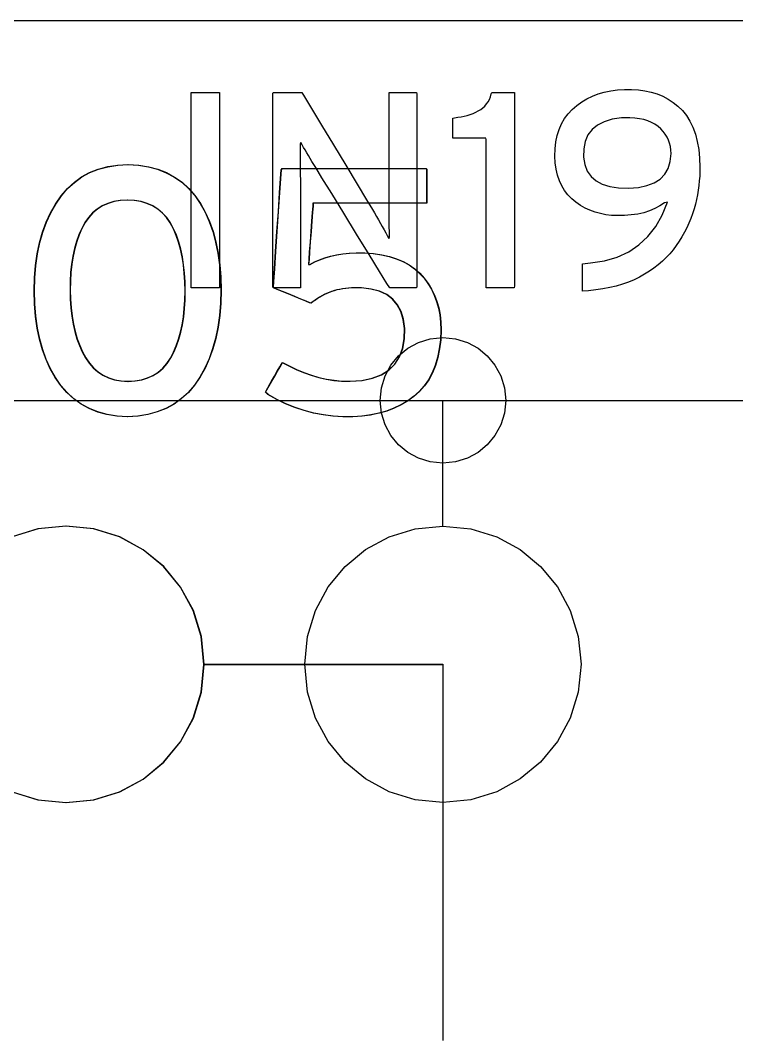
# Model space of a CAD drawing. Extents: x 1 to 47.7, y 0.2 to 35.
# Drawn here: x 40.4074 to 40.6925, y 10.189 to 10.5947 of the extents above; entities that cross this region are included whole.
import ezdxf

# ---------------------------------------------------------------- set-up
doc = ezdxf.new("R2010")
doc.units = 0
doc.header["$MEASUREMENT"] = 0
for name, color, linetype in [('7_2___8__INDEPENDENT_INPUT', 7, 'CONTINUOUS'), ('7_3___8__OPTOISO_INDEPENDE', 7, 'CONTINUOUS'), ('7_4___24__OPTOISO_INDEPEND', 7, 'CONTINUOUS'), ('7_5___8__INDEPENDENT_INPUT', 7, 'CONTINUOUS'), ('7_6____8__INDEPENDENT_INPU', 7, 'CONTINUOUS'), ('7_7____8__OPTOISO_INDEPEND', 7, 'CONTINUOUS'), ('7_8____8__OPTOISO_INDEPEND', 7, 'CONTINUOUS'), ('8_0_____DWG', 7, 'CONTINUOUS')]:
    doc.layers.add(name, color=color, linetype=linetype)

msp = doc.modelspace()

# ---------------------------------------------------------------- linework, layer by layer
at = {"layer": '7_2___8__INDEPENDENT_INPUT'}
for points in [[(40.48728, 10.48741), (40.48715, 10.48227), (40.48676, 10.47736), (40.48611, 10.47269), (40.4852, 10.46826), (40.48403, 10.46406), (40.48259, 10.46011), (40.4809, 10.45639), (40.47895, 10.45292), (40.47673, 10.44969), (40.47426, 10.4468), (40.47154, 10.4443), (40.46857, 10.44216), (40.46535, 10.4404), (40.46189, 10.43901), (40.45818, 10.438), (40.45422, 10.43736), (40.45002, 10.43709), (40.44586, 10.43736), (40.44194, 10.43799), (40.43827, 10.439), (40.43484, 10.44037), (40.43165, 10.44211), (40.42871, 10.44423), (40.42601, 10.44671), (40.42355, 10.44957), (40.42134, 10.45275), (40.41939, 10.45618), (40.4177, 10.45985), (40.41627, 10.46378), (40.4151, 10.46795), (40.41419, 10.47237), (40.41354, 10.47705), (40.41315, 10.48197), (40.41302, 10.48714), (40.41315, 10.4923), (40.41355, 10.49723), (40.41421, 10.50191), (40.41513, 10.50635), (40.41632, 10.51055), (40.41777, 10.51451), (40.41949, 10.51823), (40.42147, 10.52171), (40.4237, 10.52494), (40.42618, 10.52784), (40.42891, 10.53034), (40.43187, 10.53247), (40.43507, 10.53422), (40.43851, 10.53559), (40.4422, 10.53657), (40.44612, 10.53717), (40.45028, 10.53739), (40.45448, 10.53714), (40.45843, 10.53653), (40.46213, 10.53554), (40.46558, 10.53418), (40.46878, 10.53245), (40.47173, 10.53035), (40.47443, 10.52789), (40.47687, 10.52505), (40.47906, 10.52187), (40.48099, 10.51843), (40.48265, 10.51474), (40.48407, 10.5108), (40.48522, 10.50662), (40.48612, 10.50219), (40.48676, 10.49751), (40.48715, 10.49259)], [(40.57483, 10.47165), (40.57467, 10.46776), (40.57424, 10.4641), (40.57356, 10.46068), (40.57261, 10.45749), (40.57141, 10.45455), (40.56994, 10.45184), (40.56822, 10.44937), (40.56623, 10.44714), (40.56399, 10.44514), (40.56156, 10.44337), (40.55896, 10.44182), (40.55619, 10.44049), (40.55324, 10.43937), (40.55013, 10.43848), (40.54685, 10.43781), (40.54339, 10.43736), (40.53977, 10.43713), (40.53589, 10.43712), (40.53191, 10.43735), (40.52801, 10.43784), (40.52417, 10.43857), (40.5204, 10.43955), (40.5167, 10.44079), (40.51308, 10.44227), (40.50952, 10.444), (40.50603, 10.44598), (40.505, 10.44689), (40.50553, 10.44783), (40.5064, 10.44935), (40.50747, 10.45124), (40.50863, 10.45329), (40.50976, 10.45527), (40.51073, 10.45698), (40.51143, 10.4582), (40.51173, 10.45873), (40.51434, 10.45731), (40.51728, 10.45588), (40.52025, 10.45465), (40.52323, 10.4536), (40.52624, 10.45274), (40.52926, 10.45207), (40.5323, 10.45159), (40.53536, 10.45129), (40.53866, 10.4512), (40.54337, 10.45157), (40.54751, 10.45244), (40.55108, 10.4538), (40.55407, 10.45567), (40.55649, 10.45803), (40.55834, 10.46089), (40.55961, 10.46426), (40.56031, 10.46812), (40.5604, 10.47226), (40.55991, 10.47585), (40.55895, 10.47899), (40.55752, 10.48168), (40.55561, 10.48391), (40.55322, 10.48569), (40.55036, 10.48702), (40.54703, 10.4879), (40.54321, 10.48832), (40.54063, 10.48836), (40.53934, 10.48832), (40.53808, 10.48824), (40.53686, 10.48812), (40.53568, 10.48796), (40.53453, 10.48777), (40.53343, 10.48753), (40.53236, 10.48726), (40.53133, 10.48695), (40.53034, 10.48656), (40.52937, 10.48613), (40.52843, 10.48567), (40.5275, 10.48518), (40.52659, 10.48466), (40.5257, 10.48411), (40.52483, 10.48352), (40.52397, 10.4829), (40.52314, 10.48225), (40.5226, 10.48247), (40.52115, 10.48306), (40.51907, 10.48391), (40.51662, 10.48491), (40.51407, 10.48595), (40.51167, 10.48692), (40.50971, 10.48772), (40.50844, 10.48823), (40.50812, 10.48846), (40.50828, 10.49087), (40.50862, 10.49596), (40.50909, 10.50286), (40.50963, 10.51075), (40.51017, 10.51878), (40.51067, 10.52611), (40.51106, 10.53189), (40.51129, 10.53529), (40.51176, 10.53583), (40.51551, 10.53583), (40.52229, 10.53583), (40.53106, 10.53583), (40.54081, 10.53583), (40.55049, 10.53583), (40.55909, 10.53583), (40.56559, 10.53583), (40.56894, 10.53583), (40.56919, 10.53561), (40.56919, 10.53453), (40.56919, 10.53278), (40.56919, 10.53061), (40.56919, 10.52826), (40.56919, 10.52599), (40.56919, 10.52402), (40.56919, 10.52262), (40.56919, 10.52201), (40.56789, 10.52201), (40.5638, 10.52201), (40.55771, 10.52201), (40.55041, 10.52201), (40.54271, 10.52201), (40.53542, 10.52201), (40.52932, 10.52201), (40.52524, 10.52201), (40.52394, 10.52199), (40.52386, 10.52092), (40.52367, 10.51841), (40.52341, 10.5149), (40.5231, 10.51083), (40.52279, 10.50664), (40.5225, 10.50276), (40.52227, 10.49964), (40.52213, 10.49771), (40.52269, 10.49767), (40.52456, 10.49868), (40.52656, 10.49957), (40.52868, 10.50033), (40.53092, 10.50097), (40.5333, 10.50149), (40.53579, 10.50188), (40.53841, 10.50215), (40.54115, 10.5023), (40.54444, 10.50228), (40.54793, 10.50202), (40.55121, 10.50154), (40.55427, 10.50085), (40.55712, 10.49994), (40.55976, 10.49882), (40.56218, 10.49748), (40.56439, 10.49592), (40.56639, 10.49415), (40.56816, 10.49219), (40.56972, 10.49009), (40.57107, 10.48785), (40.57222, 10.48549), (40.57316, 10.48299), (40.57389, 10.48035), (40.57441, 10.47759), (40.57472, 10.47469)], [(40.47304, 10.48714), (40.47296, 10.49076), (40.47275, 10.49422), (40.47238, 10.49754), (40.47187, 10.5007), (40.47122, 10.50371), (40.47042, 10.50656), (40.46947, 10.50927), (40.46838, 10.51182), (40.46712, 10.51419), (40.46565, 10.5163), (40.464, 10.51813), (40.46215, 10.51968), (40.46011, 10.52096), (40.45788, 10.52196), (40.45545, 10.52268), (40.45283, 10.52313), (40.45002, 10.5233), (40.44725, 10.52313), (40.44467, 10.52269), (40.44228, 10.52197), (40.44008, 10.52099), (40.43807, 10.51973), (40.43624, 10.51819), (40.43461, 10.51639), (40.43317, 10.51431), (40.4319, 10.51198), (40.43079, 10.50948), (40.42982, 10.50682), (40.42901, 10.504), (40.42835, 10.50101), (40.42785, 10.49785), (40.4275, 10.49454), (40.4273, 10.49106), (40.42726, 10.48741), (40.42734, 10.48381), (40.42756, 10.48037), (40.42795, 10.47708), (40.42848, 10.47395), (40.42917, 10.47097), (40.43001, 10.46816), (40.431, 10.46549), (40.43215, 10.46299), (40.43344, 10.4606), (40.43489, 10.45842), (40.43653, 10.45653), (40.43836, 10.45492), (40.44037, 10.45361), (40.44257, 10.45257), (40.44495, 10.45183), (40.44752, 10.45137), (40.45028, 10.45119), (40.45309, 10.45136), (40.4557, 10.45182), (40.45812, 10.45256), (40.46034, 10.45358), (40.46237, 10.45488), (40.4642, 10.45646), (40.46583, 10.45833), (40.46726, 10.46048), (40.46849, 10.46284), (40.46956, 10.46531), (40.47048, 10.46795), (40.47126, 10.47075), (40.4719, 10.47371), (40.4724, 10.47683), (40.47275, 10.48011), (40.47297, 10.48354)]]:
    msp.add_lwpolyline(points, close=True, dxfattribs=at)
for points in [[(40.40415, 10.28794), (40.41447, 10.28474), (40.42555, 10.28362), (40.43664, 10.28474), (40.44696, 10.28794), (40.45631, 10.29301), (40.46445, 10.29973), (40.47117, 10.30787), (40.47624, 10.31721), (40.47944, 10.32754), (40.48056, 10.33862), (40.47944, 10.34971), (40.47624, 10.36003), (40.47117, 10.36938), (40.46445, 10.37751), (40.45631, 10.38423), (40.44696, 10.3893), (40.43664, 10.3925), (40.42555, 10.39362), (40.41447, 10.3925), (40.40415, 10.3893)], [(40.48056, 10.33862), (40.57556, 10.33862), (40.57556, 10.18898)]]:
    msp.add_lwpolyline(points, dxfattribs=at)
at = {"layer": '7_3___8__OPTOISO_INDEPENDE'}
for points in [[(40.48728, 10.48741), (40.48715, 10.48227), (40.48676, 10.47736), (40.48611, 10.47269), (40.4852, 10.46826), (40.48403, 10.46406), (40.48259, 10.46011), (40.4809, 10.45639), (40.47895, 10.45292), (40.47673, 10.44969), (40.47426, 10.4468), (40.47154, 10.4443), (40.46857, 10.44216), (40.46535, 10.4404), (40.46189, 10.43901), (40.45818, 10.438), (40.45422, 10.43736), (40.45002, 10.43709), (40.44586, 10.43736), (40.44194, 10.43799), (40.43827, 10.439), (40.43484, 10.44037), (40.43165, 10.44211), (40.42871, 10.44423), (40.42601, 10.44671), (40.42355, 10.44957), (40.42134, 10.45275), (40.41939, 10.45618), (40.4177, 10.45985), (40.41627, 10.46378), (40.4151, 10.46795), (40.41419, 10.47237), (40.41354, 10.47705), (40.41315, 10.48197), (40.41302, 10.48714), (40.41315, 10.4923), (40.41355, 10.49723), (40.41421, 10.50191), (40.41513, 10.50635), (40.41632, 10.51055), (40.41777, 10.51451), (40.41949, 10.51823), (40.42147, 10.52171), (40.4237, 10.52494), (40.42618, 10.52784), (40.42891, 10.53034), (40.43187, 10.53247), (40.43507, 10.53422), (40.43851, 10.53559), (40.4422, 10.53657), (40.44612, 10.53717), (40.45028, 10.53739), (40.45448, 10.53714), (40.45843, 10.53653), (40.46213, 10.53554), (40.46558, 10.53418), (40.46878, 10.53245), (40.47173, 10.53035), (40.47443, 10.52789), (40.47687, 10.52505), (40.47906, 10.52187), (40.48099, 10.51843), (40.48265, 10.51474), (40.48407, 10.5108), (40.48522, 10.50662), (40.48612, 10.50219), (40.48676, 10.49751), (40.48715, 10.49259)], [(40.57483, 10.47165), (40.57467, 10.46776), (40.57424, 10.4641), (40.57356, 10.46068), (40.57261, 10.45749), (40.57141, 10.45455), (40.56994, 10.45184), (40.56822, 10.44937), (40.56623, 10.44714), (40.56399, 10.44514), (40.56156, 10.44337), (40.55896, 10.44182), (40.55619, 10.44049), (40.55324, 10.43937), (40.55013, 10.43848), (40.54685, 10.43781), (40.54339, 10.43736), (40.53977, 10.43713), (40.53589, 10.43712), (40.53191, 10.43735), (40.52801, 10.43784), (40.52417, 10.43857), (40.5204, 10.43955), (40.5167, 10.44079), (40.51308, 10.44227), (40.50952, 10.444), (40.50603, 10.44598), (40.505, 10.44689), (40.50553, 10.44783), (40.5064, 10.44935), (40.50747, 10.45124), (40.50863, 10.45329), (40.50976, 10.45527), (40.51073, 10.45698), (40.51143, 10.4582), (40.51173, 10.45873), (40.51434, 10.45731), (40.51728, 10.45588), (40.52025, 10.45465), (40.52323, 10.4536), (40.52624, 10.45274), (40.52926, 10.45207), (40.5323, 10.45159), (40.53536, 10.45129), (40.53866, 10.4512), (40.54337, 10.45157), (40.54751, 10.45244), (40.55108, 10.4538), (40.55407, 10.45567), (40.55649, 10.45803), (40.55834, 10.46089), (40.55961, 10.46426), (40.56031, 10.46812), (40.5604, 10.47226), (40.55991, 10.47585), (40.55895, 10.47899), (40.55752, 10.48168), (40.55561, 10.48391), (40.55322, 10.48569), (40.55036, 10.48702), (40.54703, 10.4879), (40.54321, 10.48832), (40.54063, 10.48836), (40.53934, 10.48832), (40.53808, 10.48824), (40.53686, 10.48812), (40.53568, 10.48796), (40.53453, 10.48777), (40.53343, 10.48753), (40.53236, 10.48726), (40.53133, 10.48695), (40.53034, 10.48656), (40.52937, 10.48613), (40.52843, 10.48567), (40.5275, 10.48518), (40.52659, 10.48466), (40.5257, 10.48411), (40.52483, 10.48352), (40.52397, 10.4829), (40.52314, 10.48225), (40.5226, 10.48247), (40.52115, 10.48306), (40.51907, 10.48391), (40.51662, 10.48491), (40.51407, 10.48595), (40.51167, 10.48692), (40.50971, 10.48772), (40.50844, 10.48823), (40.50812, 10.48846), (40.50828, 10.49087), (40.50862, 10.49596), (40.50909, 10.50286), (40.50963, 10.51075), (40.51017, 10.51878), (40.51067, 10.52611), (40.51106, 10.53189), (40.51129, 10.53529), (40.51176, 10.53583), (40.51551, 10.53583), (40.52229, 10.53583), (40.53106, 10.53583), (40.54081, 10.53583), (40.55049, 10.53583), (40.55909, 10.53583), (40.56559, 10.53583), (40.56894, 10.53583), (40.56919, 10.53561), (40.56919, 10.53453), (40.56919, 10.53278), (40.56919, 10.53061), (40.56919, 10.52826), (40.56919, 10.52599), (40.56919, 10.52402), (40.56919, 10.52262), (40.56919, 10.52201), (40.56789, 10.52201), (40.5638, 10.52201), (40.55771, 10.52201), (40.55041, 10.52201), (40.54271, 10.52201), (40.53542, 10.52201), (40.52932, 10.52201), (40.52524, 10.52201), (40.52394, 10.52199), (40.52386, 10.52092), (40.52367, 10.51841), (40.52341, 10.5149), (40.5231, 10.51083), (40.52279, 10.50664), (40.5225, 10.50276), (40.52227, 10.49964), (40.52213, 10.49771), (40.52269, 10.49767), (40.52456, 10.49868), (40.52656, 10.49957), (40.52868, 10.50033), (40.53092, 10.50097), (40.5333, 10.50149), (40.53579, 10.50188), (40.53841, 10.50215), (40.54115, 10.5023), (40.54444, 10.50228), (40.54793, 10.50202), (40.55121, 10.50154), (40.55427, 10.50085), (40.55712, 10.49994), (40.55976, 10.49882), (40.56218, 10.49748), (40.56439, 10.49592), (40.56639, 10.49415), (40.56816, 10.49219), (40.56972, 10.49009), (40.57107, 10.48785), (40.57222, 10.48549), (40.57316, 10.48299), (40.57389, 10.48035), (40.57441, 10.47759), (40.57472, 10.47469)], [(40.47304, 10.48714), (40.47296, 10.49076), (40.47275, 10.49422), (40.47238, 10.49754), (40.47187, 10.5007), (40.47122, 10.50371), (40.47042, 10.50656), (40.46947, 10.50927), (40.46838, 10.51182), (40.46712, 10.51419), (40.46565, 10.5163), (40.464, 10.51813), (40.46215, 10.51968), (40.46011, 10.52096), (40.45788, 10.52196), (40.45545, 10.52268), (40.45283, 10.52313), (40.45002, 10.5233), (40.44725, 10.52313), (40.44467, 10.52269), (40.44228, 10.52197), (40.44008, 10.52099), (40.43807, 10.51973), (40.43624, 10.51819), (40.43461, 10.51639), (40.43317, 10.51431), (40.4319, 10.51198), (40.43079, 10.50948), (40.42982, 10.50682), (40.42901, 10.504), (40.42835, 10.50101), (40.42785, 10.49785), (40.4275, 10.49454), (40.4273, 10.49106), (40.42726, 10.48741), (40.42734, 10.48381), (40.42756, 10.48037), (40.42795, 10.47708), (40.42848, 10.47395), (40.42917, 10.47097), (40.43001, 10.46816), (40.431, 10.46549), (40.43215, 10.46299), (40.43344, 10.4606), (40.43489, 10.45842), (40.43653, 10.45653), (40.43836, 10.45492), (40.44037, 10.45361), (40.44257, 10.45257), (40.44495, 10.45183), (40.44752, 10.45137), (40.45028, 10.45119), (40.45309, 10.45136), (40.4557, 10.45182), (40.45812, 10.45256), (40.46034, 10.45358), (40.46237, 10.45488), (40.4642, 10.45646), (40.46583, 10.45833), (40.46726, 10.46048), (40.46849, 10.46284), (40.46956, 10.46531), (40.47048, 10.46795), (40.47126, 10.47075), (40.4719, 10.47371), (40.4724, 10.47683), (40.47275, 10.48011), (40.47297, 10.48354)]]:
    msp.add_lwpolyline(points, close=True, dxfattribs=at)
for points in [[(40.40415, 10.28794), (40.41447, 10.28474), (40.42555, 10.28362), (40.43664, 10.28474), (40.44696, 10.28794), (40.45631, 10.29301), (40.46445, 10.29973), (40.47117, 10.30787), (40.47624, 10.31721), (40.47944, 10.32754), (40.48056, 10.33862), (40.47944, 10.34971), (40.47624, 10.36003), (40.47117, 10.36938), (40.46445, 10.37751), (40.45631, 10.38423), (40.44696, 10.3893), (40.43664, 10.3925), (40.42555, 10.39362), (40.41447, 10.3925), (40.40415, 10.3893)], [(40.48056, 10.33862), (40.57556, 10.33862), (40.57556, 10.18898)]]:
    msp.add_lwpolyline(points, dxfattribs=at)
at = {"layer": '7_4___24__OPTOISO_INDEPEND'}
for points in [[(40.67787, 10.53633), (40.67784, 10.53455), (40.67776, 10.53275), (40.67761, 10.53094), (40.67741, 10.52912), (40.67716, 10.52727), (40.67684, 10.52542), (40.67647, 10.52354), (40.67604, 10.52165), (40.67554, 10.51974), (40.67493, 10.51784), (40.67425, 10.51597), (40.67348, 10.51411), (40.67262, 10.51229), (40.67169, 10.51048), (40.67068, 10.5087), (40.66959, 10.50695), (40.66841, 10.50522), (40.66718, 10.50353), (40.66585, 10.50193), (40.66443, 10.50039), (40.66291, 10.49893), (40.66129, 10.49753), (40.65957, 10.49621), (40.65775, 10.49495), (40.65583, 10.49377), (40.65381, 10.49266), (40.65166, 10.49161), (40.6494, 10.49066), (40.64702, 10.48982), (40.64454, 10.48909), (40.64194, 10.48847), (40.63924, 10.48796), (40.63642, 10.48755), (40.63349, 10.48725), (40.63116, 10.48712), (40.63116, 10.48769), (40.63116, 10.48889), (40.63116, 10.49051), (40.63116, 10.49235), (40.63116, 10.49422), (40.63116, 10.49591), (40.63116, 10.49722), (40.63116, 10.49796), (40.63436, 10.49826), (40.63991, 10.49914), (40.64497, 10.50063), (40.64953, 10.50274), (40.6536, 10.50546), (40.65717, 10.5088), (40.66024, 10.51275), (40.66281, 10.51731), (40.66489, 10.52249), (40.66375, 10.52217), (40.66193, 10.52094), (40.65996, 10.51988), (40.65784, 10.51899), (40.65556, 10.51827), (40.65313, 10.51772), (40.65054, 10.51735), (40.6478, 10.51714), (40.64499, 10.51711), (40.64265, 10.51721), (40.64039, 10.51747), (40.63822, 10.5179), (40.63612, 10.51848), (40.6341, 10.51922), (40.63216, 10.52012), (40.63031, 10.52118), (40.62853, 10.5224), (40.62684, 10.52378), (40.62532, 10.52533), (40.624, 10.52704), (40.62287, 10.52892), (40.62193, 10.53096), (40.62118, 10.53318), (40.62063, 10.53555), (40.62027, 10.5381), (40.6201, 10.54081), (40.62018, 10.54368), (40.62049, 10.54643), (40.62102, 10.549), (40.62177, 10.5514), (40.62274, 10.55364), (40.62393, 10.5557), (40.62535, 10.5576), (40.62699, 10.55933), (40.62885, 10.56089), (40.6308, 10.5623), (40.63287, 10.56353), (40.63506, 10.56459), (40.63737, 10.56548), (40.6398, 10.5662), (40.64234, 10.56674), (40.64501, 10.56711), (40.64779, 10.5673), (40.65064, 10.56732), (40.65336, 10.56715), (40.65597, 10.56679), (40.65846, 10.56624), (40.66082, 10.5655), (40.66307, 10.56456), (40.66521, 10.56344), (40.66722, 10.56212), (40.66912, 10.56062), (40.6709, 10.55889), (40.67249, 10.55691), (40.67387, 10.5547), (40.67505, 10.55224), (40.67603, 10.54954), (40.67679, 10.5466), (40.67736, 10.54342), (40.67772, 10.54)], [(40.55439, 10.48834), (40.55329, 10.49012), (40.55037, 10.49487), (40.54617, 10.5017), (40.54122, 10.50973), (40.53608, 10.51808), (40.5313, 10.52586), (40.5274, 10.53219), (40.52495, 10.53618), (40.52416, 10.53746), (40.52343, 10.53868), (40.52272, 10.53986), (40.52204, 10.54101), (40.52138, 10.54213), (40.52074, 10.54321), (40.52013, 10.54426), (40.51954, 10.54527), (40.51898, 10.54625), (40.51874, 10.54562), (40.51875, 10.54374), (40.51875, 10.54181), (40.51876, 10.53982), (40.51877, 10.53777), (40.51878, 10.53567), (40.5188, 10.5335), (40.51882, 10.53127), (40.51885, 10.52898), (40.51885, 10.52755), (40.51885, 10.52393), (40.51885, 10.51849), (40.51885, 10.51195), (40.51885, 10.50504), (40.51885, 10.4985), (40.51885, 10.49305), (40.51885, 10.48944), (40.51884, 10.48834), (40.51834, 10.48834), (40.51719, 10.48834), (40.5156, 10.48834), (40.51378, 10.48834), (40.51191, 10.48834), (40.51019, 10.48834), (40.50883, 10.48834), (40.50803, 10.48834), (40.50789, 10.48889), (40.50789, 10.49393), (40.50789, 10.50309), (40.50789, 10.51498), (40.50789, 10.52817), (40.50789, 10.54126), (40.50789, 10.55285), (40.50789, 10.56151), (40.50789, 10.56584), (40.50811, 10.56609), (40.50906, 10.56609), (40.51055, 10.56609), (40.51239, 10.56609), (40.51436, 10.56609), (40.51625, 10.56609), (40.51787, 10.56609), (40.51899, 10.56609), (40.51941, 10.56609), (40.52045, 10.56436), (40.52324, 10.55974), (40.52725, 10.55309), (40.53196, 10.54527), (40.53686, 10.53715), (40.54143, 10.52958), (40.54514, 10.52342), (40.54748, 10.51954), (40.54827, 10.51821), (40.54912, 10.51677), (40.54992, 10.51537), (40.5507, 10.51403), (40.55143, 10.51274), (40.55214, 10.51149), (40.5528, 10.5103), (40.55344, 10.50916), (40.55404, 10.50806), (40.55427, 10.50869), (40.55425, 10.51061), (40.55423, 10.5126), (40.55421, 10.51463), (40.5542, 10.51672), (40.55419, 10.51887), (40.55418, 10.52107), (40.55417, 10.52332), (40.55417, 10.52563), (40.55417, 10.52705), (40.55417, 10.53065), (40.55417, 10.53607), (40.55417, 10.54259), (40.55417, 10.54946), (40.55417, 10.55598), (40.55417, 10.5614), (40.55417, 10.565), (40.55418, 10.56609), (40.55469, 10.56609), (40.55583, 10.56609), (40.55742, 10.56609), (40.55925, 10.56609), (40.56112, 10.56609), (40.56283, 10.56609), (40.56419, 10.56609), (40.565, 10.56609), (40.56513, 10.56554), (40.56513, 10.5605), (40.56513, 10.55134), (40.56513, 10.53945), (40.56513, 10.52626), (40.56513, 10.51317), (40.56513, 10.50158), (40.56513, 10.49292), (40.56513, 10.48859), (40.56493, 10.48834), (40.56405, 10.48834), (40.56265, 10.48834), (40.56094, 10.48834), (40.5591, 10.48834), (40.55733, 10.48834), (40.55583, 10.48834), (40.55478, 10.48834)], [(40.5928, 10.48834), (40.5928, 10.49062), (40.5928, 10.49669), (40.5928, 10.50538), (40.5928, 10.51553), (40.5928, 10.52596), (40.5928, 10.53553), (40.5928, 10.54305), (40.5928, 10.54737), (40.59267, 10.54797), (40.5917, 10.54797), (40.59002, 10.54797), (40.58788, 10.54797), (40.58554, 10.54797), (40.58327, 10.54797), (40.58132, 10.54797), (40.57996, 10.54797), (40.57945, 10.54797), (40.57945, 10.54827), (40.57945, 10.54909), (40.57945, 10.55026), (40.57945, 10.55163), (40.57945, 10.55303), (40.57945, 10.55432), (40.57945, 10.55533), (40.57945, 10.55592), (40.58015, 10.55605), (40.5815, 10.55621), (40.5828, 10.55642), (40.58406, 10.55668), (40.58527, 10.55699), (40.58643, 10.55735), (40.58755, 10.55777), (40.58862, 10.55824), (40.58964, 10.55876), (40.59059, 10.55933), (40.59145, 10.55997), (40.59223, 10.56069), (40.59292, 10.5615), (40.59352, 10.56238), (40.59404, 10.56334), (40.59447, 10.56438), (40.59482, 10.5655), (40.59505, 10.56609), (40.59571, 10.56609), (40.59686, 10.56609), (40.59833, 10.56609), (40.59992, 10.56609), (40.60148, 10.56609), (40.60281, 10.56609), (40.60374, 10.56609), (40.60409, 10.56609), (40.60409, 10.56311), (40.60409, 10.5552), (40.60409, 10.54387), (40.60409, 10.53064), (40.60409, 10.51703), (40.60409, 10.50456), (40.60409, 10.49475), (40.60409, 10.48912), (40.60397, 10.48834), (40.60316, 10.48834), (40.60173, 10.48834), (40.59992, 10.48834), (40.59795, 10.48834), (40.59603, 10.48834), (40.59438, 10.48834), (40.59323, 10.48834)], [(40.66637, 10.54178), (40.6663, 10.5432), (40.66611, 10.54457), (40.66579, 10.54588), (40.66534, 10.54713), (40.66477, 10.54833), (40.66406, 10.54948), (40.66323, 10.55057), (40.66228, 10.5516), (40.66119, 10.55257), (40.65997, 10.55343), (40.65862, 10.55416), (40.65715, 10.55478), (40.65554, 10.55527), (40.65381, 10.55565), (40.65196, 10.5559), (40.64997, 10.55604), (40.64667, 10.55594), (40.64296, 10.55541), (40.63976, 10.55447), (40.63709, 10.55312), (40.63494, 10.55137), (40.6333, 10.5492), (40.63219, 10.54663), (40.63159, 10.54366), (40.63154, 10.54037), (40.63204, 10.53739), (40.63303, 10.53482), (40.63453, 10.53267), (40.63652, 10.53092), (40.639, 10.52959), (40.64199, 10.52867), (40.64547, 10.52816), (40.64945, 10.52806), (40.65335, 10.52834), (40.65674, 10.52904), (40.65962, 10.53014), (40.66199, 10.53165), (40.66385, 10.53357), (40.6652, 10.5359), (40.66604, 10.53864)], [(40.60056, 10.44362), (40.60005, 10.43859), (40.59859, 10.43389), (40.59629, 10.42965), (40.59323, 10.42595), (40.58953, 10.4229), (40.58529, 10.42059), (40.5806, 10.41913), (40.57557, 10.41863), (40.57053, 10.41913), (40.56583, 10.42059), (40.56158, 10.4229), (40.55788, 10.42595), (40.55483, 10.42965), (40.55253, 10.43389), (40.55107, 10.43859), (40.55056, 10.44362), (40.55107, 10.44866), (40.55253, 10.45335), (40.55483, 10.4576), (40.55788, 10.4613), (40.56158, 10.46435), (40.56583, 10.46666), (40.57053, 10.46811), (40.57557, 10.46862), (40.5806, 10.46811), (40.58529, 10.46666), (40.58953, 10.46435), (40.59323, 10.4613), (40.59629, 10.4576), (40.59859, 10.45335), (40.60005, 10.44866)], [(40.63056, 10.33866), (40.62944, 10.32757), (40.62624, 10.31724), (40.62117, 10.3079), (40.61446, 10.29976), (40.60632, 10.29304), (40.59697, 10.28797), (40.58664, 10.28476), (40.57555, 10.28364), (40.56446, 10.28476), (40.55414, 10.28797), (40.5448, 10.29304), (40.53666, 10.29976), (40.52995, 10.3079), (40.52488, 10.31724), (40.52168, 10.32757), (40.52056, 10.33866), (40.52168, 10.34973), (40.52488, 10.36005), (40.52995, 10.36939), (40.53666, 10.37753), (40.5448, 10.38425), (40.55414, 10.38932), (40.56446, 10.39253), (40.57555, 10.39364), (40.58664, 10.39253), (40.59697, 10.38932), (40.60632, 10.38425), (40.61446, 10.37753), (40.62117, 10.36939), (40.62624, 10.36005), (40.62944, 10.34973)]]:
    msp.add_lwpolyline(points, close=True, dxfattribs=at)
for points in [[(40.4754, 10.48834), (40.4754, 10.56609), (40.48668, 10.56609), (40.48668, 10.48834), (40.4754, 10.48834)], [(40.27555, 10.39364), (40.27555, 10.44362), (40.57555, 10.44361)], [(40.57555, 10.39364), (40.57555, 10.44362), (40.87554, 10.44361)], [(40.57555, 10.28364), (40.57555, 10.18898)]]:
    msp.add_lwpolyline(points, dxfattribs=at)
at = {"layer": '7_5___8__INDEPENDENT_INPUT'}
for points in [[(40.48728, 10.48741), (40.48715, 10.48227), (40.48676, 10.47736), (40.48611, 10.47269), (40.4852, 10.46826), (40.48403, 10.46406), (40.48259, 10.46011), (40.4809, 10.45639), (40.47895, 10.45292), (40.47673, 10.44969), (40.47426, 10.4468), (40.47154, 10.4443), (40.46857, 10.44216), (40.46535, 10.4404), (40.46189, 10.43901), (40.45818, 10.438), (40.45422, 10.43736), (40.45002, 10.43709), (40.44586, 10.43736), (40.44194, 10.43799), (40.43827, 10.439), (40.43484, 10.44037), (40.43165, 10.44211), (40.42871, 10.44423), (40.42601, 10.44671), (40.42355, 10.44957), (40.42134, 10.45275), (40.41939, 10.45618), (40.4177, 10.45985), (40.41627, 10.46378), (40.4151, 10.46795), (40.41419, 10.47237), (40.41354, 10.47705), (40.41315, 10.48197), (40.41302, 10.48714), (40.41315, 10.4923), (40.41355, 10.49723), (40.41421, 10.50191), (40.41513, 10.50635), (40.41632, 10.51055), (40.41777, 10.51451), (40.41949, 10.51823), (40.42147, 10.52171), (40.4237, 10.52494), (40.42618, 10.52784), (40.42891, 10.53034), (40.43187, 10.53247), (40.43507, 10.53422), (40.43851, 10.53559), (40.4422, 10.53657), (40.44612, 10.53717), (40.45028, 10.53739), (40.45448, 10.53714), (40.45843, 10.53653), (40.46213, 10.53554), (40.46558, 10.53418), (40.46878, 10.53245), (40.47173, 10.53035), (40.47443, 10.52789), (40.47687, 10.52505), (40.47906, 10.52187), (40.48099, 10.51843), (40.48265, 10.51474), (40.48407, 10.5108), (40.48522, 10.50662), (40.48612, 10.50219), (40.48676, 10.49751), (40.48715, 10.49259)], [(40.57483, 10.47165), (40.57467, 10.46776), (40.57424, 10.4641), (40.57356, 10.46068), (40.57261, 10.45749), (40.57141, 10.45455), (40.56994, 10.45184), (40.56822, 10.44937), (40.56623, 10.44714), (40.56399, 10.44514), (40.56156, 10.44337), (40.55896, 10.44182), (40.55619, 10.44049), (40.55324, 10.43937), (40.55013, 10.43848), (40.54685, 10.43781), (40.54339, 10.43736), (40.53977, 10.43713), (40.53589, 10.43712), (40.53191, 10.43735), (40.52801, 10.43784), (40.52417, 10.43857), (40.5204, 10.43955), (40.5167, 10.44079), (40.51308, 10.44227), (40.50952, 10.444), (40.50603, 10.44598), (40.505, 10.44689), (40.50553, 10.44783), (40.5064, 10.44935), (40.50747, 10.45124), (40.50863, 10.45329), (40.50976, 10.45527), (40.51073, 10.45698), (40.51143, 10.4582), (40.51173, 10.45873), (40.51434, 10.45731), (40.51728, 10.45588), (40.52025, 10.45465), (40.52323, 10.4536), (40.52624, 10.45274), (40.52926, 10.45207), (40.5323, 10.45159), (40.53536, 10.45129), (40.53866, 10.4512), (40.54337, 10.45157), (40.54751, 10.45244), (40.55108, 10.4538), (40.55407, 10.45567), (40.55649, 10.45803), (40.55834, 10.46089), (40.55961, 10.46426), (40.56031, 10.46812), (40.5604, 10.47226), (40.55991, 10.47585), (40.55895, 10.47899), (40.55752, 10.48168), (40.55561, 10.48391), (40.55322, 10.48569), (40.55036, 10.48702), (40.54703, 10.4879), (40.54321, 10.48832), (40.54063, 10.48836), (40.53934, 10.48832), (40.53808, 10.48824), (40.53686, 10.48812), (40.53568, 10.48796), (40.53453, 10.48777), (40.53343, 10.48753), (40.53236, 10.48726), (40.53133, 10.48695), (40.53034, 10.48656), (40.52937, 10.48613), (40.52843, 10.48567), (40.5275, 10.48518), (40.52659, 10.48466), (40.5257, 10.48411), (40.52483, 10.48352), (40.52397, 10.4829), (40.52314, 10.48225), (40.5226, 10.48247), (40.52115, 10.48306), (40.51907, 10.48391), (40.51662, 10.48491), (40.51407, 10.48595), (40.51167, 10.48692), (40.50971, 10.48772), (40.50844, 10.48823), (40.50812, 10.48846), (40.50828, 10.49087), (40.50862, 10.49596), (40.50909, 10.50286), (40.50963, 10.51075), (40.51017, 10.51878), (40.51067, 10.52611), (40.51106, 10.53189), (40.51129, 10.53529), (40.51176, 10.53583), (40.51551, 10.53583), (40.52229, 10.53583), (40.53106, 10.53583), (40.54081, 10.53583), (40.55049, 10.53583), (40.55909, 10.53583), (40.56559, 10.53583), (40.56894, 10.53583), (40.56919, 10.53561), (40.56919, 10.53453), (40.56919, 10.53278), (40.56919, 10.53061), (40.56919, 10.52826), (40.56919, 10.52599), (40.56919, 10.52402), (40.56919, 10.52262), (40.56919, 10.52201), (40.56789, 10.52201), (40.5638, 10.52201), (40.55771, 10.52201), (40.55041, 10.52201), (40.54271, 10.52201), (40.53542, 10.52201), (40.52932, 10.52201), (40.52524, 10.52201), (40.52394, 10.52199), (40.52386, 10.52092), (40.52367, 10.51841), (40.52341, 10.5149), (40.5231, 10.51083), (40.52279, 10.50664), (40.5225, 10.50276), (40.52227, 10.49964), (40.52213, 10.49771), (40.52269, 10.49767), (40.52456, 10.49868), (40.52656, 10.49957), (40.52868, 10.50033), (40.53092, 10.50097), (40.5333, 10.50149), (40.53579, 10.50188), (40.53841, 10.50215), (40.54115, 10.5023), (40.54444, 10.50228), (40.54793, 10.50202), (40.55121, 10.50154), (40.55427, 10.50085), (40.55712, 10.49994), (40.55976, 10.49882), (40.56218, 10.49748), (40.56439, 10.49592), (40.56639, 10.49415), (40.56816, 10.49219), (40.56972, 10.49009), (40.57107, 10.48785), (40.57222, 10.48549), (40.57316, 10.48299), (40.57389, 10.48035), (40.57441, 10.47759), (40.57472, 10.47469)], [(40.47304, 10.48714), (40.47296, 10.49076), (40.47275, 10.49422), (40.47238, 10.49754), (40.47187, 10.5007), (40.47122, 10.50371), (40.47042, 10.50656), (40.46947, 10.50927), (40.46838, 10.51182), (40.46712, 10.51419), (40.46565, 10.5163), (40.464, 10.51813), (40.46215, 10.51968), (40.46011, 10.52096), (40.45788, 10.52196), (40.45545, 10.52268), (40.45283, 10.52313), (40.45002, 10.5233), (40.44725, 10.52313), (40.44467, 10.52269), (40.44228, 10.52197), (40.44008, 10.52099), (40.43807, 10.51973), (40.43624, 10.51819), (40.43461, 10.51639), (40.43317, 10.51431), (40.4319, 10.51198), (40.43079, 10.50948), (40.42982, 10.50682), (40.42901, 10.504), (40.42835, 10.50101), (40.42785, 10.49785), (40.4275, 10.49454), (40.4273, 10.49106), (40.42726, 10.48741), (40.42734, 10.48381), (40.42756, 10.48037), (40.42795, 10.47708), (40.42848, 10.47395), (40.42917, 10.47097), (40.43001, 10.46816), (40.431, 10.46549), (40.43215, 10.46299), (40.43344, 10.4606), (40.43489, 10.45842), (40.43653, 10.45653), (40.43836, 10.45492), (40.44037, 10.45361), (40.44257, 10.45257), (40.44495, 10.45183), (40.44752, 10.45137), (40.45028, 10.45119), (40.45309, 10.45136), (40.4557, 10.45182), (40.45812, 10.45256), (40.46034, 10.45358), (40.46237, 10.45488), (40.4642, 10.45646), (40.46583, 10.45833), (40.46726, 10.46048), (40.46849, 10.46284), (40.46956, 10.46531), (40.47048, 10.46795), (40.47126, 10.47075), (40.4719, 10.47371), (40.4724, 10.47683), (40.47275, 10.48011), (40.47297, 10.48354)]]:
    msp.add_lwpolyline(points, close=True, dxfattribs=at)
for points in [[(40.40415, 10.28794), (40.41447, 10.28474), (40.42555, 10.28362), (40.43664, 10.28474), (40.44696, 10.28794), (40.45631, 10.29301), (40.46445, 10.29973), (40.47117, 10.30787), (40.47624, 10.31721), (40.47944, 10.32754), (40.48056, 10.33862), (40.47944, 10.34971), (40.47624, 10.36003), (40.47117, 10.36938), (40.46445, 10.37751), (40.45631, 10.38423), (40.44696, 10.3893), (40.43664, 10.3925), (40.42555, 10.39362), (40.41447, 10.3925), (40.40415, 10.3893)], [(40.48047, 10.33864), (40.57547, 10.33864), (40.57547, 10.18898)]]:
    msp.add_lwpolyline(points, dxfattribs=at)
at = {"layer": '7_6____8__INDEPENDENT_INPU'}
for points in [[(40.48728, 10.48742), (40.48715, 10.48227), (40.48676, 10.47736), (40.48611, 10.47269), (40.4852, 10.46826), (40.48403, 10.46407), (40.48259, 10.46012), (40.4809, 10.4564), (40.47895, 10.45292), (40.47673, 10.44969), (40.47426, 10.44681), (40.47154, 10.4443), (40.46857, 10.44217), (40.46535, 10.44041), (40.46189, 10.43902), (40.45818, 10.43801), (40.45422, 10.43737), (40.45002, 10.4371), (40.44586, 10.43736), (40.44194, 10.438), (40.43827, 10.439), (40.43484, 10.44038), (40.43165, 10.44212), (40.42871, 10.44423), (40.42601, 10.44672), (40.42355, 10.44957), (40.42134, 10.45276), (40.41939, 10.45618), (40.4177, 10.45986), (40.41627, 10.46378), (40.4151, 10.46796), (40.41419, 10.47238), (40.41354, 10.47705), (40.41315, 10.48198), (40.41302, 10.48715), (40.41315, 10.49231), (40.41355, 10.49723), (40.41421, 10.50191), (40.41513, 10.50636), (40.41632, 10.51056), (40.41777, 10.51452), (40.41949, 10.51823), (40.42147, 10.52171), (40.4237, 10.52495), (40.42618, 10.52784), (40.42891, 10.53035), (40.43187, 10.53248), (40.43507, 10.53423), (40.43851, 10.53559), (40.4422, 10.53658), (40.44612, 10.53718), (40.45028, 10.5374), (40.45448, 10.53715), (40.45843, 10.53653), (40.46213, 10.53554), (40.46558, 10.53419), (40.46878, 10.53246), (40.47173, 10.53036), (40.47443, 10.52789), (40.47687, 10.52506), (40.47906, 10.52187), (40.48099, 10.51843), (40.48265, 10.51475), (40.48407, 10.51081), (40.48522, 10.50663), (40.48612, 10.5022), (40.48676, 10.49752), (40.48715, 10.49259)], [(40.57483, 10.47166), (40.57467, 10.46776), (40.57424, 10.4641), (40.57356, 10.46068), (40.57261, 10.4575), (40.57141, 10.45455), (40.56994, 10.45185), (40.56822, 10.44937), (40.56623, 10.44714), (40.56399, 10.44515), (40.56156, 10.44337), (40.55896, 10.44182), (40.55619, 10.44049), (40.55324, 10.43938), (40.55013, 10.43849), (40.54685, 10.43782), (40.54339, 10.43737), (40.53977, 10.43713), (40.53589, 10.43712), (40.53191, 10.43736), (40.52801, 10.43784), (40.52417, 10.43858), (40.5204, 10.43956), (40.5167, 10.44079), (40.51308, 10.44228), (40.50952, 10.44401), (40.50603, 10.44599), (40.505, 10.4469), (40.50553, 10.44784), (40.5064, 10.44936), (40.50747, 10.45125), (40.50863, 10.45329), (40.50976, 10.45528), (40.51073, 10.45699), (40.51143, 10.45821), (40.51173, 10.45873), (40.51434, 10.45731), (40.51728, 10.45589), (40.52025, 10.45465), (40.52323, 10.4536), (40.52624, 10.45275), (40.52926, 10.45207), (40.5323, 10.45159), (40.53536, 10.4513), (40.53866, 10.45121), (40.54337, 10.45158), (40.54751, 10.45244), (40.55108, 10.45381), (40.55407, 10.45567), (40.55649, 10.45804), (40.55834, 10.4609), (40.55961, 10.46426), (40.56031, 10.46812), (40.5604, 10.47227), (40.55991, 10.47586), (40.55895, 10.479), (40.55752, 10.48168), (40.55561, 10.48392), (40.55322, 10.4857), (40.55036, 10.48703), (40.54703, 10.48791), (40.54321, 10.48833), (40.54063, 10.48837), (40.53934, 10.48833), (40.53808, 10.48825), (40.53686, 10.48813), (40.53568, 10.48797), (40.53453, 10.48777), (40.53343, 10.48754), (40.53236, 10.48727), (40.53133, 10.48695), (40.53034, 10.48657), (40.52937, 10.48614), (40.52843, 10.48568), (40.5275, 10.48519), (40.52659, 10.48467), (40.5257, 10.48411), (40.52483, 10.48353), (40.52397, 10.48291), (40.52314, 10.48226), (40.5226, 10.48248), (40.52115, 10.48307), (40.51907, 10.48391), (40.51662, 10.48491), (40.51407, 10.48595), (40.51167, 10.48693), (40.50971, 10.48773), (40.50844, 10.48824), (40.50812, 10.48847), (40.50828, 10.49088), (40.50862, 10.49596), (40.50909, 10.50287), (40.50963, 10.51076), (40.51017, 10.51879), (40.51067, 10.52611), (40.51106, 10.5319), (40.51129, 10.53529), (40.51176, 10.53584), (40.51551, 10.53584), (40.52229, 10.53584), (40.53106, 10.53584), (40.54081, 10.53584), (40.55049, 10.53584), (40.55909, 10.53584), (40.56559, 10.53584), (40.56894, 10.53584), (40.56919, 10.53561), (40.56919, 10.53453), (40.56919, 10.53279), (40.56919, 10.53062), (40.56919, 10.52827), (40.56919, 10.52599), (40.56919, 10.52403), (40.56919, 10.52262), (40.56919, 10.52202), (40.56789, 10.52201), (40.5638, 10.52201), (40.55771, 10.52201), (40.55041, 10.52201), (40.54271, 10.52201), (40.53542, 10.52201), (40.52932, 10.52201), (40.52524, 10.52201), (40.52394, 10.522), (40.52386, 10.52093), (40.52367, 10.51841), (40.52341, 10.5149), (40.5231, 10.51083), (40.52279, 10.50664), (40.5225, 10.50277), (40.52227, 10.49965), (40.52213, 10.49772), (40.52269, 10.49768), (40.52456, 10.49869), (40.52656, 10.49958), (40.52868, 10.50034), (40.53092, 10.50098), (40.5333, 10.5015), (40.53579, 10.50189), (40.53841, 10.50216), (40.54115, 10.50231), (40.54444, 10.50228), (40.54793, 10.50202), (40.55121, 10.50155), (40.55427, 10.50086), (40.55712, 10.49995), (40.55976, 10.49883), (40.56218, 10.49749), (40.56439, 10.49593), (40.56639, 10.49416), (40.56816, 10.49219), (40.56972, 10.49009), (40.57107, 10.48786), (40.57222, 10.4855), (40.57316, 10.483), (40.57389, 10.48036), (40.57441, 10.47759), (40.57472, 10.47469)], [(40.47304, 10.48715), (40.47296, 10.49077), (40.47275, 10.49423), (40.47238, 10.49754), (40.47187, 10.5007), (40.47122, 10.50371), (40.47042, 10.50657), (40.46947, 10.50927), (40.46838, 10.51182), (40.46712, 10.5142), (40.46565, 10.5163), (40.464, 10.51813), (40.46215, 10.51968), (40.46011, 10.52096), (40.45788, 10.52196), (40.45545, 10.52268), (40.45283, 10.52313), (40.45002, 10.5233), (40.44725, 10.52313), (40.44467, 10.52269), (40.44228, 10.52198), (40.44008, 10.52099), (40.43807, 10.51973), (40.43624, 10.5182), (40.43461, 10.5164), (40.43317, 10.51432), (40.4319, 10.51199), (40.43079, 10.50949), (40.42982, 10.50683), (40.42901, 10.50401), (40.42835, 10.50102), (40.42785, 10.49786), (40.4275, 10.49455), (40.4273, 10.49106), (40.42726, 10.48742), (40.42734, 10.48382), (40.42756, 10.48038), (40.42795, 10.47709), (40.42848, 10.47396), (40.42917, 10.47098), (40.43001, 10.46816), (40.431, 10.4655), (40.43215, 10.46299), (40.43344, 10.4606), (40.43489, 10.45843), (40.43653, 10.45654), (40.43836, 10.45493), (40.44037, 10.45361), (40.44257, 10.45258), (40.44495, 10.45183), (40.44752, 10.45137), (40.45028, 10.4512), (40.45309, 10.45137), (40.4557, 10.45183), (40.45812, 10.45256), (40.46034, 10.45358), (40.46237, 10.45489), (40.4642, 10.45647), (40.46583, 10.45834), (40.46726, 10.46048), (40.46849, 10.46284), (40.46956, 10.46532), (40.47048, 10.46796), (40.47126, 10.47076), (40.4719, 10.47372), (40.4724, 10.47683), (40.47275, 10.48011), (40.47297, 10.48355)]]:
    msp.add_lwpolyline(points, close=True, dxfattribs=at)
for points in [[(40.40415, 10.28794), (40.41447, 10.28474), (40.42555, 10.28362), (40.43664, 10.28474), (40.44696, 10.28794), (40.45631, 10.29301), (40.46445, 10.29973), (40.47117, 10.30787), (40.47624, 10.31721), (40.47944, 10.32754), (40.48056, 10.33862), (40.47944, 10.34971), (40.47624, 10.36003), (40.47117, 10.36938), (40.46445, 10.37751), (40.45631, 10.38423), (40.44696, 10.3893), (40.43664, 10.3925), (40.42555, 10.39362), (40.41447, 10.3925), (40.40415, 10.3893)], [(40.48056, 10.33862), (40.57556, 10.33862), (40.57556, 10.18898)]]:
    msp.add_lwpolyline(points, dxfattribs=at)
at = {"layer": '7_7____8__OPTOISO_INDEPEND'}
for points in [[(40.48728, 10.48741), (40.48715, 10.48227), (40.48676, 10.47736), (40.48611, 10.47269), (40.4852, 10.46826), (40.48403, 10.46406), (40.48259, 10.46011), (40.4809, 10.45639), (40.47895, 10.45292), (40.47673, 10.44969), (40.47426, 10.4468), (40.47154, 10.4443), (40.46857, 10.44216), (40.46535, 10.4404), (40.46189, 10.43901), (40.45818, 10.438), (40.45422, 10.43736), (40.45002, 10.43709), (40.44586, 10.43736), (40.44194, 10.43799), (40.43827, 10.439), (40.43484, 10.44037), (40.43165, 10.44211), (40.42871, 10.44423), (40.42601, 10.44671), (40.42355, 10.44957), (40.42134, 10.45275), (40.41939, 10.45618), (40.4177, 10.45985), (40.41627, 10.46378), (40.4151, 10.46795), (40.41419, 10.47237), (40.41354, 10.47705), (40.41315, 10.48197), (40.41302, 10.48714), (40.41315, 10.4923), (40.41355, 10.49723), (40.41421, 10.50191), (40.41513, 10.50635), (40.41632, 10.51055), (40.41777, 10.51451), (40.41949, 10.51823), (40.42147, 10.52171), (40.4237, 10.52494), (40.42618, 10.52784), (40.42891, 10.53034), (40.43187, 10.53247), (40.43507, 10.53422), (40.43851, 10.53559), (40.4422, 10.53657), (40.44612, 10.53717), (40.45028, 10.53739), (40.45448, 10.53714), (40.45843, 10.53653), (40.46213, 10.53554), (40.46558, 10.53418), (40.46878, 10.53245), (40.47173, 10.53035), (40.47443, 10.52789), (40.47687, 10.52505), (40.47906, 10.52187), (40.48099, 10.51843), (40.48265, 10.51474), (40.48407, 10.5108), (40.48522, 10.50662), (40.48612, 10.50219), (40.48676, 10.49751), (40.48715, 10.49259)], [(40.57483, 10.47165), (40.57467, 10.46776), (40.57424, 10.4641), (40.57356, 10.46068), (40.57261, 10.45749), (40.57141, 10.45455), (40.56994, 10.45184), (40.56822, 10.44937), (40.56623, 10.44714), (40.56399, 10.44514), (40.56156, 10.44337), (40.55896, 10.44182), (40.55619, 10.44049), (40.55324, 10.43937), (40.55013, 10.43848), (40.54685, 10.43781), (40.54339, 10.43736), (40.53977, 10.43713), (40.53589, 10.43712), (40.53191, 10.43735), (40.52801, 10.43784), (40.52417, 10.43857), (40.5204, 10.43955), (40.5167, 10.44079), (40.51308, 10.44227), (40.50952, 10.444), (40.50603, 10.44598), (40.505, 10.44689), (40.50553, 10.44783), (40.5064, 10.44935), (40.50747, 10.45124), (40.50863, 10.45329), (40.50976, 10.45527), (40.51073, 10.45698), (40.51143, 10.4582), (40.51173, 10.45873), (40.51434, 10.45731), (40.51728, 10.45588), (40.52025, 10.45465), (40.52323, 10.4536), (40.52624, 10.45274), (40.52926, 10.45207), (40.5323, 10.45159), (40.53536, 10.45129), (40.53866, 10.4512), (40.54337, 10.45157), (40.54751, 10.45244), (40.55108, 10.4538), (40.55407, 10.45567), (40.55649, 10.45803), (40.55834, 10.46089), (40.55961, 10.46426), (40.56031, 10.46812), (40.5604, 10.47226), (40.55991, 10.47585), (40.55895, 10.47899), (40.55752, 10.48168), (40.55561, 10.48391), (40.55322, 10.48569), (40.55036, 10.48702), (40.54703, 10.4879), (40.54321, 10.48832), (40.54063, 10.48836), (40.53934, 10.48832), (40.53808, 10.48824), (40.53686, 10.48812), (40.53568, 10.48796), (40.53453, 10.48777), (40.53343, 10.48753), (40.53236, 10.48726), (40.53133, 10.48695), (40.53034, 10.48656), (40.52937, 10.48613), (40.52843, 10.48567), (40.5275, 10.48518), (40.52659, 10.48466), (40.5257, 10.48411), (40.52483, 10.48352), (40.52397, 10.4829), (40.52314, 10.48225), (40.5226, 10.48247), (40.52115, 10.48306), (40.51907, 10.48391), (40.51662, 10.48491), (40.51407, 10.48595), (40.51167, 10.48692), (40.50971, 10.48772), (40.50844, 10.48823), (40.50812, 10.48846), (40.50828, 10.49087), (40.50862, 10.49596), (40.50909, 10.50286), (40.50963, 10.51075), (40.51017, 10.51878), (40.51067, 10.52611), (40.51106, 10.53189), (40.51129, 10.53529), (40.51176, 10.53583), (40.51551, 10.53583), (40.52229, 10.53583), (40.53106, 10.53583), (40.54081, 10.53583), (40.55049, 10.53583), (40.55909, 10.53583), (40.56559, 10.53583), (40.56894, 10.53583), (40.56919, 10.53561), (40.56919, 10.53453), (40.56919, 10.53278), (40.56919, 10.53061), (40.56919, 10.52826), (40.56919, 10.52599), (40.56919, 10.52402), (40.56919, 10.52262), (40.56919, 10.52201), (40.56789, 10.52201), (40.5638, 10.52201), (40.55771, 10.52201), (40.55041, 10.52201), (40.54271, 10.52201), (40.53542, 10.52201), (40.52932, 10.52201), (40.52524, 10.52201), (40.52394, 10.52199), (40.52386, 10.52092), (40.52367, 10.51841), (40.52341, 10.5149), (40.5231, 10.51083), (40.52279, 10.50664), (40.5225, 10.50276), (40.52227, 10.49964), (40.52213, 10.49771), (40.52269, 10.49767), (40.52456, 10.49868), (40.52656, 10.49957), (40.52868, 10.50033), (40.53092, 10.50097), (40.5333, 10.50149), (40.53579, 10.50188), (40.53841, 10.50215), (40.54115, 10.5023), (40.54444, 10.50228), (40.54793, 10.50202), (40.55121, 10.50154), (40.55427, 10.50085), (40.55712, 10.49994), (40.55976, 10.49882), (40.56218, 10.49748), (40.56439, 10.49592), (40.56639, 10.49415), (40.56816, 10.49219), (40.56972, 10.49009), (40.57107, 10.48785), (40.57222, 10.48549), (40.57316, 10.48299), (40.57389, 10.48035), (40.57441, 10.47759), (40.57472, 10.47469)], [(40.47304, 10.48714), (40.47296, 10.49076), (40.47275, 10.49422), (40.47238, 10.49754), (40.47187, 10.5007), (40.47122, 10.50371), (40.47042, 10.50656), (40.46947, 10.50927), (40.46838, 10.51182), (40.46712, 10.51419), (40.46565, 10.5163), (40.464, 10.51813), (40.46215, 10.51968), (40.46011, 10.52096), (40.45788, 10.52196), (40.45545, 10.52268), (40.45283, 10.52313), (40.45002, 10.5233), (40.44725, 10.52313), (40.44467, 10.52269), (40.44228, 10.52197), (40.44008, 10.52099), (40.43807, 10.51973), (40.43624, 10.51819), (40.43461, 10.51639), (40.43317, 10.51431), (40.4319, 10.51198), (40.43079, 10.50948), (40.42982, 10.50682), (40.42901, 10.504), (40.42835, 10.50101), (40.42785, 10.49785), (40.4275, 10.49454), (40.4273, 10.49106), (40.42726, 10.48741), (40.42734, 10.48381), (40.42756, 10.48037), (40.42795, 10.47708), (40.42848, 10.47395), (40.42917, 10.47097), (40.43001, 10.46816), (40.431, 10.46549), (40.43215, 10.46299), (40.43344, 10.4606), (40.43489, 10.45842), (40.43653, 10.45653), (40.43836, 10.45492), (40.44037, 10.45361), (40.44257, 10.45257), (40.44495, 10.45183), (40.44752, 10.45137), (40.45028, 10.45119), (40.45309, 10.45136), (40.4557, 10.45182), (40.45812, 10.45256), (40.46034, 10.45358), (40.46237, 10.45488), (40.4642, 10.45646), (40.46583, 10.45833), (40.46726, 10.46048), (40.46849, 10.46284), (40.46956, 10.46531), (40.47048, 10.46795), (40.47126, 10.47075), (40.4719, 10.47371), (40.4724, 10.47683), (40.47275, 10.48011), (40.47297, 10.48354)]]:
    msp.add_lwpolyline(points, close=True, dxfattribs=at)
for points in [[(40.40415, 10.28794), (40.41447, 10.28474), (40.42555, 10.28362), (40.43664, 10.28474), (40.44696, 10.28794), (40.45631, 10.29301), (40.46445, 10.29973), (40.47117, 10.30787), (40.47624, 10.31721), (40.47944, 10.32754), (40.48056, 10.33862), (40.47944, 10.34971), (40.47624, 10.36003), (40.47117, 10.36938), (40.46445, 10.37751), (40.45631, 10.38423), (40.44696, 10.3893), (40.43664, 10.3925), (40.42555, 10.39362), (40.41447, 10.3925), (40.40415, 10.3893)], [(40.48056, 10.33862), (40.57556, 10.33862), (40.57556, 10.18898)]]:
    msp.add_lwpolyline(points, dxfattribs=at)
at = {"layer": '7_8____8__OPTOISO_INDEPEND'}
for points in [[(40.48717, 10.48741), (40.48704, 10.48226), (40.48665, 10.47735), (40.486, 10.47268), (40.48509, 10.46825), (40.48392, 10.46406), (40.48249, 10.4601), (40.48079, 10.45639), (40.47884, 10.45291), (40.47663, 10.44968), (40.47415, 10.4468), (40.47143, 10.44429), (40.46846, 10.44215), (40.46525, 10.44039), (40.46178, 10.43901), (40.45807, 10.43799), (40.45411, 10.43735), (40.44991, 10.43709), (40.44575, 10.43735), (40.44183, 10.43798), (40.43816, 10.43899), (40.43473, 10.44036), (40.43154, 10.44211), (40.4286, 10.44422), (40.4259, 10.4467), (40.42345, 10.44956), (40.42124, 10.45274), (40.41928, 10.45617), (40.41759, 10.45984), (40.41616, 10.46377), (40.41499, 10.46794), (40.41408, 10.47237), (40.41343, 10.47704), (40.41304, 10.48196), (40.41291, 10.48714), (40.41304, 10.4923), (40.41344, 10.49722), (40.4141, 10.5019), (40.41502, 10.50634), (40.41621, 10.51054), (40.41766, 10.5145), (40.41938, 10.51822), (40.42136, 10.5217), (40.42359, 10.52494), (40.42608, 10.52783), (40.4288, 10.53034), (40.43176, 10.53247), (40.43496, 10.53421), (40.43841, 10.53558), (40.44209, 10.53656), (40.44601, 10.53717), (40.45017, 10.53739), (40.45437, 10.53714), (40.45832, 10.53652), (40.46202, 10.53553), (40.46547, 10.53417), (40.46867, 10.53244), (40.47162, 10.53035), (40.47432, 10.52788), (40.47676, 10.52504), (40.47895, 10.52186), (40.48088, 10.51842), (40.48255, 10.51473), (40.48396, 10.5108), (40.48511, 10.50661), (40.48601, 10.50218), (40.48666, 10.49751), (40.48704, 10.49258)], [(40.57472, 10.47165), (40.57456, 10.46775), (40.57413, 10.46409), (40.57345, 10.46067), (40.57251, 10.45749), (40.5713, 10.45454), (40.56983, 10.45183), (40.56811, 10.44936), (40.56612, 10.44713), (40.56388, 10.44513), (40.56145, 10.44336), (40.55885, 10.44181), (40.55608, 10.44048), (40.55313, 10.43937), (40.55002, 10.43848), (40.54674, 10.4378), (40.54328, 10.43735), (40.53966, 10.43712), (40.53578, 10.43711), (40.5318, 10.43735), (40.5279, 10.43783), (40.52406, 10.43856), (40.52029, 10.43955), (40.5166, 10.44078), (40.51297, 10.44226), (40.50941, 10.44399), (40.50592, 10.44597), (40.50489, 10.44689), (40.50542, 10.44783), (40.50629, 10.44935), (40.50736, 10.45124), (40.50852, 10.45328), (40.50965, 10.45526), (40.51063, 10.45697), (40.51132, 10.4582), (40.51162, 10.45872), (40.51423, 10.4573), (40.51717, 10.45588), (40.52014, 10.45464), (40.52312, 10.45359), (40.52613, 10.45273), (40.52915, 10.45206), (40.53219, 10.45158), (40.53525, 10.45129), (40.53855, 10.4512), (40.54326, 10.45156), (40.5474, 10.45243), (40.55097, 10.4538), (40.55396, 10.45566), (40.55638, 10.45802), (40.55823, 10.46089), (40.5595, 10.46425), (40.5602, 10.46811), (40.56029, 10.47226), (40.5598, 10.47585), (40.55884, 10.47898), (40.55741, 10.48167), (40.5555, 10.4839), (40.55311, 10.48568), (40.55025, 10.48701), (40.54692, 10.48789), (40.54311, 10.48832), (40.54052, 10.48836), (40.53923, 10.48832), (40.53797, 10.48824), (40.53675, 10.48812), (40.53557, 10.48796), (40.53443, 10.48776), (40.53332, 10.48753), (40.53225, 10.48725), (40.53122, 10.48694), (40.53023, 10.48655), (40.52927, 10.48613), (40.52832, 10.48567), (40.52739, 10.48518), (40.52648, 10.48465), (40.52559, 10.4841), (40.52472, 10.48351), (40.52387, 10.48289), (40.52303, 10.48225), (40.52249, 10.48247), (40.52105, 10.48305), (40.51896, 10.4839), (40.51651, 10.4849), (40.51396, 10.48594), (40.51156, 10.48691), (40.5096, 10.48771), (40.50834, 10.48823), (40.50801, 10.48845), (40.50817, 10.49087), (40.50852, 10.49595), (40.50898, 10.50286), (40.50952, 10.51074), (40.51006, 10.51877), (40.51056, 10.5261), (40.51095, 10.53188), (40.51118, 10.53528), (40.51165, 10.53583), (40.5154, 10.53583), (40.52218, 10.53583), (40.53095, 10.53583), (40.5407, 10.53583), (40.55038, 10.53583), (40.55899, 10.53583), (40.56548, 10.53583), (40.56883, 10.53583), (40.56908, 10.5356), (40.56908, 10.53452), (40.56908, 10.53277), (40.56908, 10.5306), (40.56908, 10.52826), (40.56908, 10.52598), (40.56908, 10.52401), (40.56908, 10.52261), (40.56908, 10.52201), (40.56778, 10.522), (40.56369, 10.522), (40.5576, 10.522), (40.5503, 10.522), (40.54261, 10.522), (40.53531, 10.522), (40.52921, 10.522), (40.52513, 10.522), (40.52383, 10.52199), (40.52375, 10.52091), (40.52356, 10.5184), (40.5233, 10.51489), (40.523, 10.51082), (40.52268, 10.50663), (40.52239, 10.50275), (40.52216, 10.49963), (40.52202, 10.49771), (40.52258, 10.49766), (40.52445, 10.49867), (40.52645, 10.49956), (40.52857, 10.50033), (40.53082, 10.50097), (40.53319, 10.50148), (40.53568, 10.50188), (40.5383, 10.50215), (40.54105, 10.50229), (40.54433, 10.50227), (40.54782, 10.50201), (40.5511, 10.50154), (40.55416, 10.50084), (40.55701, 10.49994), (40.55965, 10.49881), (40.56207, 10.49747), (40.56428, 10.49592), (40.56628, 10.49414), (40.56805, 10.49218), (40.56961, 10.49008), (40.57096, 10.48785), (40.57211, 10.48548), (40.57305, 10.48298), (40.57378, 10.48035), (40.5743, 10.47758), (40.57462, 10.47468)], [(40.47293, 10.48714), (40.47285, 10.49075), (40.47264, 10.49422), (40.47227, 10.49753), (40.47176, 10.50069), (40.47111, 10.5037), (40.47031, 10.50656), (40.46936, 10.50926), (40.46827, 10.51181), (40.46701, 10.51418), (40.46555, 10.51629), (40.46389, 10.51812), (40.46204, 10.51967), (40.46, 10.52095), (40.45777, 10.52195), (40.45534, 10.52267), (40.45272, 10.52312), (40.44991, 10.52329), (40.44714, 10.52312), (40.44456, 10.52268), (40.44217, 10.52196), (40.43997, 10.52098), (40.43796, 10.51972), (40.43613, 10.51819), (40.4345, 10.51638), (40.43306, 10.5143), (40.4318, 10.51198), (40.43068, 10.50948), (40.42971, 10.50682), (40.4289, 10.50399), (40.42824, 10.501), (40.42774, 10.49785), (40.42739, 10.49453), (40.42719, 10.49105), (40.42715, 10.48741), (40.42723, 10.48381), (40.42746, 10.48036), (40.42784, 10.47707), (40.42837, 10.47394), (40.42906, 10.47097), (40.4299, 10.46815), (40.43089, 10.46549), (40.43204, 10.46298), (40.43333, 10.46059), (40.43478, 10.45841), (40.43642, 10.45652), (40.43825, 10.45492), (40.44026, 10.4536), (40.44246, 10.45257), (40.44484, 10.45182), (40.44741, 10.45136), (40.45017, 10.45119), (40.45298, 10.45136), (40.4556, 10.45181), (40.45801, 10.45255), (40.46023, 10.45357), (40.46226, 10.45487), (40.46409, 10.45646), (40.46572, 10.45832), (40.46716, 10.46047), (40.46839, 10.46283), (40.46945, 10.46531), (40.47037, 10.46795), (40.47115, 10.47074), (40.47179, 10.4737), (40.47229, 10.47682), (40.47264, 10.4801), (40.47286, 10.48354)]]:
    msp.add_lwpolyline(points, close=True, dxfattribs=at)
for points in [[(40.40406, 10.28794), (40.41438, 10.28473), (40.42545, 10.28362), (40.43654, 10.28473), (40.44687, 10.28794), (40.45621, 10.29301), (40.46435, 10.29972), (40.47107, 10.30786), (40.47614, 10.3172), (40.47935, 10.32753), (40.48047, 10.33862), (40.47935, 10.3497), (40.47614, 10.36003), (40.47107, 10.36937), (40.46435, 10.37751), (40.45621, 10.38422), (40.44687, 10.38929), (40.43654, 10.3925), (40.42545, 10.39362), (40.41438, 10.3925), (40.40406, 10.38929)], [(40.48047, 10.33862), (40.57547, 10.33862), (40.57547, 10.18899)]]:
    msp.add_lwpolyline(points, dxfattribs=at)
at = {"layer": '8_0_____DWG'}
msp.add_lwpolyline([(40.12277, 10.59475), (40.19786, 10.59475), (40.2722, 10.59475), (40.34579, 10.59475), (40.41863, 10.59475), (40.49068, 10.59475), (40.56195, 10.59475), (40.63242, 10.59475), (40.70208, 10.59475), (40.77092, 10.59475), (40.83893, 10.59475), (40.90609, 10.59475), (40.97239, 10.59475), (41.03782, 10.59475), (41.10237, 10.59475), (41.16602, 10.59475), (41.22877, 10.59475), (41.2906, 10.59475), (41.3515, 10.59475)], dxfattribs=at)

doc.saveas('drawing.dxf')
